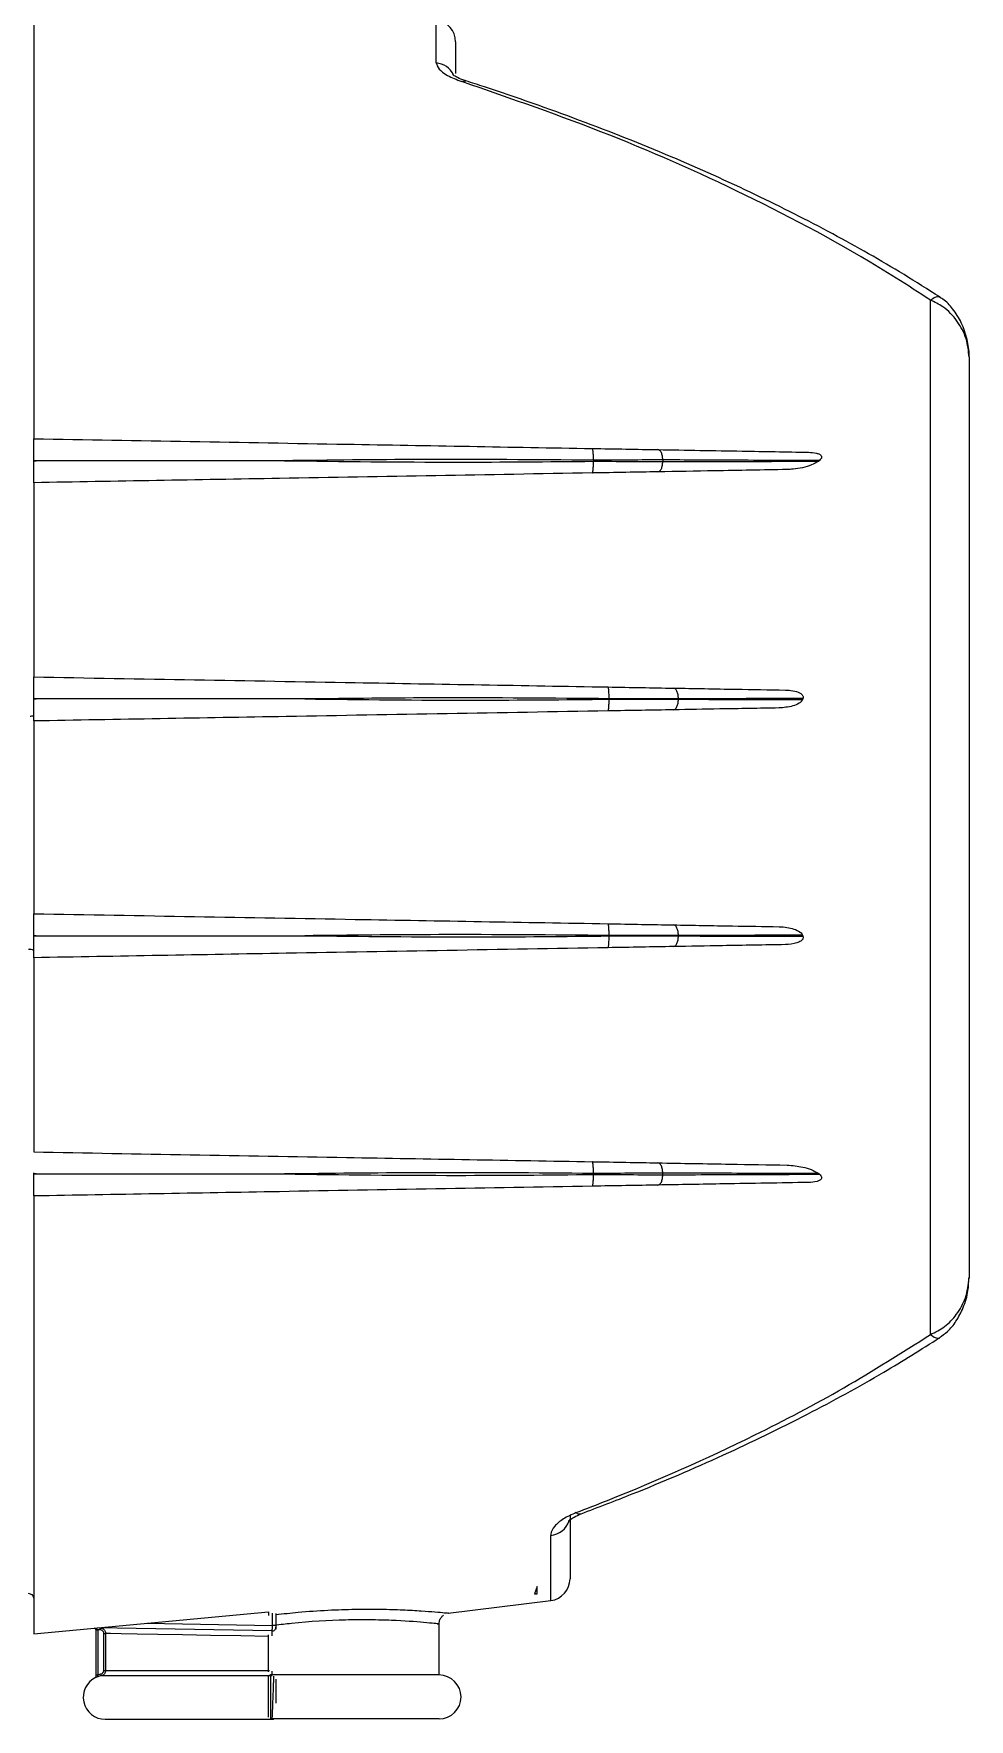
# Model space of a CAD drawing. Extents: x 7 to 135, y 1 to 99.
# Drawn here: x 105.504 to 108.054, y 42.823 to 47.422 of the extents above; entities that cross this region are included whole.
import ezdxf

# ---------------------------------------------------------------- set-up
doc = ezdxf.new("R2010")
doc.units = 0
doc.header["$MEASUREMENT"] = 0
doc.layers.add('OBJECT', color=7, linetype='CONTINUOUS')

msp = doc.modelspace()

# ---------------------------------------------------------------- linework, layer by layer
at = {"layer": 'OBJECT'}
for p, q in [((105.5036, 47.5942), (105.5036, 46.3172)), ((106.6009, 47.3427), (106.6009, 47.4594)), ((106.6536, 47.3999), (106.6536, 47.3135)), ((107.9482, 43.873), (107.9482, 46.6954)), ((107.9747, 46.703), (107.9735, 46.7039)), ((108.0536, 46.5402), (108.0536, 44.0281)), ((105.5036, 46.2573), (105.5036, 46.2571)), ((107.0293, 46.2586), (107.0293, 46.2557)), ((107.2184, 46.2595), (107.2184, 46.2549)), ((105.5036, 46.1972), (105.5036, 45.6672)), ((105.5036, 45.6073), (105.5036, 45.6071)), ((107.072, 45.6079), (107.072, 45.6065)), ((107.2611, 45.6078), (107.2611, 45.6066)), ((105.5036, 45.5297), (105.5031, 45.5297)), ((105.5036, 45.5472), (105.5036, 45.0212)), ((105.5031, 45.0502), (105.5036, 45.0503)), ((105.5036, 44.9611), (105.5036, 44.9613)), ((107.072, 44.9605), (107.072, 44.9619)), ((107.2611, 44.9606), (107.2611, 44.9618)), ((105.5036, 44.9012), (105.5036, 44.3712)), ((105.5036, 44.3113), (105.5036, 44.3147)), ((105.5036, 44.3111), (105.5036, 44.3113)), ((107.0293, 44.3097), (107.0293, 44.3126)), ((107.2184, 44.3089), (107.2184, 44.3135)), ((105.5036, 44.2512), (105.5036, 43.0561)), ((106.9656, 43.3795), (106.9656, 43.2068)), ((106.9129, 43.1472), (106.9129, 43.3249)), ((106.8756, 43.1855), (106.8686, 43.1658)), ((106.8756, 43.1658), (106.8756, 43.1855)), ((106.6334, 43.1129), (106.9129, 43.1472)), ((106.8686, 43.1658), (106.8756, 43.1658)), ((105.5031, 43.0959), (105.5036, 43.0959)), ((105.5036, 43.0561), (106.1436, 43.1169)), ((106.1436, 43.1169), (106.1436, 43.1069)), ((106.1542, 43.0793), (106.1542, 43.1133)), ((106.1636, 43.1121), (106.1636, 43.0793)), ((105.6686, 43.0728), (105.6785, 43.0677)), ((105.6736, 43.0678), (105.6686, 43.0728)), ((105.6736, 43.0676), (105.6736, 43.0678)), ((105.6736, 43.0676), (105.6785, 43.0676)), ((105.6736, 42.9448), (105.6736, 43.0676)), ((106.1534, 43.0643), (105.6778, 43.0726)), ((105.6785, 43.0677), (105.6785, 43.0676)), ((105.6847, 43.0675), (105.6785, 43.0676)), ((105.6785, 43.0676), (105.6785, 42.9448)), ((105.6946, 43.0575), (105.6995, 43.0575)), ((105.6946, 42.9568), (105.6946, 43.0575)), ((105.6995, 43.0575), (105.6995, 42.9568)), ((105.8113, 43.0853), (106.1542, 43.0793)), ((106.1436, 42.9527), (106.1436, 43.0536)), ((106.1636, 43.0793), (106.1542, 43.0793)), ((106.1636, 43.0793), (106.1636, 43.0743)), ((106.6086, 42.9442), (106.6086, 43.0839)), ((105.6946, 42.9568), (105.6995, 42.9568)), ((105.6995, 42.9568), (106.1464, 42.9568)), ((105.6736, 42.9448), (105.6785, 42.9448)), ((105.6785, 42.9448), (105.6866, 42.947)), ((106.1535, 42.9421), (105.6875, 42.9421)), ((106.1486, 42.9431), (106.147, 42.9431)), ((106.1486, 42.9442), (106.1486, 42.9427)), ((106.6086, 42.9442), (106.1486, 42.9442)), ((105.6986, 42.8233), (106.1535, 42.8233)), ((106.1486, 42.8256), (106.1486, 42.8242)), ((106.6086, 42.8242), (106.1486, 42.8242))]:
    msp.add_line(p, q, dxfattribs=at)
at = {"layer": 'OBJECT', "flags": 128}
for points in [[(106.6702, 47.2918), (106.6766, 47.2941), (106.6812, 47.2937)], [(107.9482, 46.6954), (107.9579, 46.7021), (107.9663, 46.7052), (107.9728, 46.7043), (107.9735, 46.7039)], [(107.9482, 43.873), (107.9579, 43.8663), (107.9663, 43.8632), (107.9728, 43.864), (107.9735, 43.8644)], [(106.1436, 43.0495), (106.0677, 43.0509), (105.9853, 43.0523), (105.9091, 43.0537), (105.8416, 43.0549), (105.7852, 43.0559), (105.7418, 43.0567), (105.7129, 43.0573), (105.6995, 43.0575)]]:
    msp.add_lwpolyline(points, dxfattribs=at)
at = {"layer": 'OBJECT'}
for centre, radius, start, end in [((106.5936, 47.3999), 0.06, 0, 83), ((106.5947, 47.2833), 0.0597, 26.9156, 84.0584), ((105.4944, 45.5846), 0.024, 267.5906, 292.3353), ((105.4924, 44.8996), 0.0245, 62.7942, 98.3042), ((105.4924, 44.8995), 0.0245, 62.7925, 98.3038), ((106.9918, 43.3977), 0.0142, 227.6154, 286.9569), ((106.9076, 43.3836), 0.0589, 275.1683, 341.069), ((106.9056, 43.2068), 0.06, 277, 0), ((105.6773, 43.139), 0.0713, 267.0257, 270.9726), ((105.6132, 43.07), 0.0716, 357.9997, 2.0003), ((106.1536, 43.0743), 0.01, 269, 0), ((105.6986, 42.8833), 0.06, 114.6066, 270), ((105.6134, 42.9309), 0.0749, 8.6266, 12.4391), ((106.6086, 42.8842), 0.06, 270, 90)]:
    msp.add_arc(centre, radius, start, end, dxfattribs=at)
for centre, major_axis, ratio, start_param, end_param in [((110.1222, 45.2842), (3.0188, 0), 0.564143, 2.532933, 2.534061), ((110.4854, 45.2842), (2.9415, 0), 0.564143, 2.944733, 2.946684), ((110.4854, 45.2842), (2.9415, 0), 0.564143, 3.336501, 3.338452), ((110.1222, 45.2842), (3.0188, 0), 0.564143, 3.749125, 3.750253), ((106.1536, 43.0793), (0.0002, 0.015), 0.044174, 3.141335, 4.713288)]:
    msp.add_ellipse(centre, major_axis=major_axis, ratio=ratio, start_param=start_param, end_param=end_param, dxfattribs=at)
for points, knots in [([(106.6009, 47.3427), (106.6025, 47.3372), (106.6057, 47.3263), (106.6298, 47.3076), (106.6564, 47.2971), (106.6702, 47.2918)], [0, 0, 0, 0, 0.3265402, 0.6529452, 1, 1, 1, 1]), ([(106.6813, 47.2937), (106.6808, 47.2939), (106.6717, 47.2965), (106.6588, 47.3022), (106.6472, 47.3092), (106.6461, 47.3103), (106.6456, 47.3107)], [0, 0, 0, 0, 0.020619, 0.417904, 0.754577, 1, 1, 1, 1]), ([(107.9482, 46.6954), (107.9171, 46.7156), (107.7616, 46.8169), (107.4724, 46.974), (107.0758, 47.1512), (106.8056, 47.2448), (106.6702, 47.2918)], [0, 0, 0, 0, 0.077798, 0.389331, 0.69397, 1, 1, 1, 1]), ([(107.9735, 46.7039), (107.9412, 46.7245), (107.8456, 46.7851), (107.6787, 46.8797), (107.4668, 46.9871), (107.2364, 47.0906), (106.9899, 47.1885), (106.8023, 47.2544), (106.6982, 47.2882), (106.6812, 47.2937)], [0, 0, 0, 0, 0.079797, 0.235742, 0.401344, 0.578667, 0.767792, 0.962012, 1, 1, 1, 1]), ([(108.0536, 46.5402), (108.0519, 46.557), (108.0485, 46.5909), (108.0228, 46.6392), (107.9881, 46.6764), (107.9597, 46.6899), (107.9482, 46.6954)], [0, 0, 0, 0, 0.261321, 0.527904, 0.808327, 1, 1, 1, 1]), ([(108.0533, 46.5405), (108.0534, 46.5419), (108.0543, 46.5578), (108.0487, 46.5899), (108.0344, 46.6335), (108.0109, 46.6704), (107.9901, 46.694), (107.9759, 46.7015), (107.973, 46.7031)], [0, 0, 0, 0, 0.021416, 0.250322, 0.506533, 0.742974, 0.94685, 1, 1, 1, 1]), ([(105.5036, 46.3172), (105.7878, 46.3122), (106.2954, 46.3034), (106.8028, 46.2945), (107.026, 46.2906)], [0, 0, 0, 0, 0.560011, 1, 1, 1, 1]), ([(105.5036, 46.2573), (105.5036, 46.264), (105.5036, 46.2774), (105.5036, 46.2952), (105.5036, 46.3088), (105.5036, 46.3161), (105.5036, 46.3169), (105.5036, 46.3172)], [0, 0, 0, 0, 0.212706, 0.425419, 0.638707, 0.85337, 1, 1, 1, 1]), ([(107.0293, 46.2586), (107.0294, 46.2626), (107.0294, 46.2688), (107.029, 46.2763), (107.0286, 46.2814), (107.0281, 46.2855), (107.0272, 46.2895), (107.0265, 46.2902), (107.026, 46.2906)], [0, 0, 0, 0, 0.239485, 0.36838, 0.499999, 0.63162, 0.76051, 1, 1, 1, 1]), ([(107.026, 46.2906), (107.0571, 46.2901), (107.1196, 46.289), (107.1764, 46.288), (107.2049, 46.2875)], [0, 0, 0, 0, 0.498898, 1, 1, 1, 1]), ([(107.2184, 46.2595), (107.2183, 46.263), (107.218, 46.2684), (107.2164, 46.2749), (107.2147, 46.2793), (107.2125, 46.283), (107.2093, 46.2865), (107.2066, 46.2871), (107.2049, 46.2875)], [0, 0, 0, 0, 0.23958, 0.36844, 0.499998, 0.631563, 0.760424, 1, 1, 1, 1]), ([(107.2049, 46.2875), (107.2815, 46.2861), (107.4183, 46.2838), (107.5553, 46.2814), (107.6155, 46.2803)], [0, 0, 0, 0, 0.559994, 1, 1, 1, 1]), ([(107.6155, 46.2803), (107.6228, 46.28), (107.6331, 46.2795), (107.6442, 46.2759), (107.6487, 46.273), (107.6507, 46.2707), (107.6516, 46.2682), (107.6515, 46.2655), (107.6498, 46.2618), (107.6472, 46.2595), (107.6455, 46.2579)], [0, 0, 0, 0, 0.40143, 0.570189, 0.633487, 0.69736, 0.744462, 0.791506, 0.861691, 1, 1, 1, 1]), ([(105.5105, 46.2572), (105.5092, 46.2572), (105.5069, 46.2572), (105.5046, 46.2573), (105.5036, 46.2573)], [0, 0, 0, 0, 0.5600029, 1, 1, 1, 1]), ([(105.5036, 46.2571), (105.5048, 46.2571), (105.5072, 46.2571), (105.5095, 46.2572), (105.5105, 46.2572)], [0, 0, 0, 0, 0.56, 1, 1, 1, 1]), ([(105.5036, 46.1972), (105.5036, 46.1977), (105.5036, 46.1988), (105.5036, 46.2079), (105.5036, 46.2227), (105.5036, 46.24), (105.5036, 46.2519), (105.5036, 46.2571)], [0, 0, 0, 0, 0.187598, 0.404759, 0.620771, 0.835172, 1, 1, 1, 1]), ([(107.026, 46.2238), (106.7418, 46.2188), (106.2342, 46.2099), (105.7268, 46.2011), (105.5036, 46.1972)], [0, 0, 0, 0, 0.560008, 1, 1, 1, 1]), ([(106.1868, 46.2572), (106.1861, 46.2572), (106.0671, 46.2572), (105.8634, 46.2572), (105.6392, 46.2572), (105.5328, 46.2572), (105.511, 46.2572), (105.5105, 46.2572)], [0, 0, 0, 0, 0.002912, 0.527889, 0.903606, 0.997536, 1, 1, 1, 1]), ([(107.0293, 46.2586), (106.8721, 46.2598), (106.5912, 46.2619), (106.3104, 46.2586), (106.1868, 46.2572)], [0, 0, 0, 0, 0.559938, 1, 1, 1, 1]), ([(106.1868, 46.2572), (106.3441, 46.2553), (106.6249, 46.2519), (106.9058, 46.2546), (107.0293, 46.2557)], [0, 0, 0, 0, 0.5600633, 1, 1, 1, 1]), ([(107.026, 46.2238), (107.0265, 46.2242), (107.0272, 46.2249), (107.0281, 46.2289), (107.0286, 46.233), (107.029, 46.2381), (107.0294, 46.2455), (107.0294, 46.2517), (107.0293, 46.2557)], [0, 0, 0, 0, 0.239491, 0.368379, 0.500002, 0.631622, 0.760514, 1, 1, 1, 1]), ([(107.2049, 46.2269), (107.1764, 46.2264), (107.1196, 46.2254), (107.0571, 46.2243), (107.026, 46.2238)], [0, 0, 0, 0, 0.501102, 1, 1, 1, 1]), ([(107.2184, 46.2595), (107.1885, 46.2593), (107.1286, 46.259), (107.0624, 46.2587), (107.0293, 46.2586)], [0, 0, 0, 0, 0.500039, 1, 1, 1, 1]), ([(107.0293, 46.2557), (107.0624, 46.2556), (107.1286, 46.2554), (107.1885, 46.255), (107.2184, 46.2549)], [0, 0, 0, 0, 0.499961, 1, 1, 1, 1]), ([(107.2049, 46.2269), (107.2066, 46.2273), (107.2093, 46.2279), (107.2125, 46.2314), (107.2147, 46.235), (107.2164, 46.2395), (107.218, 46.246), (107.2183, 46.2514), (107.2184, 46.2549)], [0, 0, 0, 0, 0.239576, 0.368438, 0.500001, 0.63156, 0.760423, 1, 1, 1, 1]), ([(107.5573, 46.233), (107.4914, 46.2319), (107.3737, 46.2298), (107.2565, 46.2278), (107.2049, 46.2269)], [0, 0, 0, 0, 0.560018, 1, 1, 1, 1]), ([(107.6455, 46.2579), (107.5658, 46.258), (107.4234, 46.2582), (107.281, 46.2591), (107.2184, 46.2595)], [0, 0, 0, 0, 0.560009, 1, 1, 1, 1]), ([(107.2184, 46.2549), (107.2978, 46.2549), (107.4395, 46.2549), (107.5812, 46.2559), (107.6436, 46.2563)], [0, 0, 0, 0, 0.5600124, 1, 1, 1, 1]), ([(107.6436, 46.2563), (107.637, 46.2525), (107.6164, 46.2404), (107.5856, 46.2345), (107.5629, 46.2333), (107.5573, 46.233)], [0, 0, 0, 0, 0.2596, 0.819531, 1, 1, 1, 1]), ([(105.5036, 45.6672), (105.7958, 45.6621), (106.3176, 45.653), (106.8392, 45.6439), (107.0687, 45.6399)], [0, 0, 0, 0, 0.56001, 1, 1, 1, 1]), ([(105.5036, 45.6073), (105.5036, 45.614), (105.5036, 45.6274), (105.5036, 45.6452), (105.5036, 45.6588), (105.5036, 45.6661), (105.5036, 45.6669), (105.5036, 45.6672)], [0, 0, 0, 0, 0.212706, 0.425418, 0.63871, 0.85337, 1, 1, 1, 1]), ([(107.072, 45.6079), (107.0721, 45.6119), (107.0721, 45.6181), (107.0717, 45.6255), (107.0713, 45.6306), (107.0708, 45.6348), (107.0699, 45.6388), (107.0692, 45.6394), (107.0687, 45.6399)], [0, 0, 0, 0, 0.239483, 0.368381, 0.500001, 0.63162, 0.760514, 1, 1, 1, 1]), ([(107.0687, 45.6399), (107.0998, 45.6393), (107.1621, 45.6382), (107.2187, 45.6372), (107.2471, 45.6367)], [0, 0, 0, 0, 0.499273, 1, 1, 1, 1]), ([(107.2611, 45.6078), (107.261, 45.6114), (107.2607, 45.617), (107.259, 45.6237), (107.2572, 45.6283), (107.255, 45.6321), (107.2517, 45.6357), (107.2489, 45.6363), (107.2471, 45.6367)], [0, 0, 0, 0, 0.239578, 0.368437, 0.500002, 0.631562, 0.760427, 1, 1, 1, 1]), ([(107.2471, 45.6367), (107.304, 45.6358), (107.4057, 45.634), (107.5077, 45.6322), (107.5526, 45.6314)], [0, 0, 0, 0, 0.55998, 1, 1, 1, 1]), ([(107.5526, 45.6314), (107.5594, 45.631), (107.573, 45.6303), (107.5882, 45.6261), (107.5967, 45.6204), (107.5996, 45.6173), (107.6012, 45.6139), (107.6014, 45.6111), (107.6009, 45.6094), (107.6007, 45.6088)], [0, 0, 0, 0, 0.347787, 0.698122, 0.777965, 0.85834, 0.911742, 0.965437, 1, 1, 1, 1]), ([(105.5105, 45.6072), (105.5092, 45.6072), (105.5069, 45.6072), (105.5046, 45.6073), (105.5036, 45.6073)], [0, 0, 0, 0, 0.560005, 1, 1, 1, 1]), ([(105.5036, 45.6071), (105.5048, 45.6071), (105.5071, 45.6071), (105.5095, 45.6072), (105.5105, 45.6072)], [0, 0, 0, 0, 0.560002, 1, 1, 1, 1]), ([(105.5036, 45.5472), (105.5036, 45.5477), (105.5036, 45.5488), (105.5036, 45.5579), (105.5036, 45.5727), (105.5036, 45.59), (105.5036, 45.6019), (105.5036, 45.6071)], [0, 0, 0, 0, 0.187598, 0.40476, 0.620774, 0.835176, 1, 1, 1, 1]), ([(106.2427, 45.6072), (106.242, 45.6072), (106.1044, 45.6072), (105.882, 45.6072), (105.6392, 45.6072), (105.5328, 45.6072), (105.511, 45.6072), (105.5105, 45.6072)], [0, 0, 0, 0, 0.002739, 0.563972, 0.910975, 0.997726, 1, 1, 1, 1]), ([(107.072, 45.6079), (106.9172, 45.6092), (106.6408, 45.6115), (106.3644, 45.6085), (106.2427, 45.6072)], [0, 0, 0, 0, 0.559941, 1, 1, 1, 1]), ([(106.2427, 45.6072), (106.3975, 45.6055), (106.674, 45.6025), (106.9504, 45.6053), (107.072, 45.6065)], [0, 0, 0, 0, 0.560059, 1, 1, 1, 1]), ([(107.0687, 45.5745), (107.0692, 45.5749), (107.0699, 45.5756), (107.0708, 45.5796), (107.0713, 45.5837), (107.0717, 45.5889), (107.0721, 45.5963), (107.0721, 45.6025), (107.072, 45.6065)], [0, 0, 0, 0, 0.239486, 0.36838, 0.499998, 0.631617, 0.760515, 1, 1, 1, 1]), ([(107.2471, 45.5776), (107.2187, 45.5771), (107.1621, 45.5761), (107.0998, 45.575), (107.0687, 45.5745)], [0, 0, 0, 0, 0.500727, 1, 1, 1, 1]), ([(107.2611, 45.6078), (107.2312, 45.6077), (107.1713, 45.6077), (107.1051, 45.6078), (107.072, 45.6079)], [0, 0, 0, 0, 0.500043, 1, 1, 1, 1]), ([(107.072, 45.6065), (107.1051, 45.6065), (107.1713, 45.6066), (107.2312, 45.6066), (107.2611, 45.6066)], [0, 0, 0, 0, 0.499957, 1, 1, 1, 1]), ([(107.2471, 45.5776), (107.2489, 45.578), (107.2517, 45.5787), (107.255, 45.5823), (107.2572, 45.586), (107.259, 45.5907), (107.2607, 45.5974), (107.261, 45.603), (107.2611, 45.6066)], [0, 0, 0, 0, 0.239573, 0.368438, 0.499998, 0.631563, 0.760424, 1, 1, 1, 1]), ([(107.5354, 45.5826), (107.4814, 45.5817), (107.385, 45.58), (107.2892, 45.5783), (107.2471, 45.5776)], [0, 0, 0, 0, 0.560039, 1, 1, 1, 1]), ([(107.6007, 45.6088), (107.5373, 45.6084), (107.4241, 45.6078), (107.3109, 45.6078), (107.2611, 45.6078)], [0, 0, 0, 0, 0.560013, 1, 1, 1, 1]), ([(107.2611, 45.6066), (107.3243, 45.6062), (107.4371, 45.6056), (107.5499, 45.6056), (107.5996, 45.6056)], [0, 0, 0, 0, 0.560015, 1, 1, 1, 1]), ([(107.5996, 45.6056), (107.5988, 45.6041), (107.5966, 45.6), (107.5875, 45.5933), (107.5672, 45.5851), (107.548, 45.5836), (107.5354, 45.5826)], [0, 0, 0, 0, 0.0729665, 0.1943365, 0.4686994, 1, 1, 1, 1]), ([(107.0687, 45.5745), (106.7765, 45.5694), (106.2547, 45.5603), (105.7331, 45.5512), (105.5036, 45.5472)], [0, 0, 0, 0, 0.560008, 1, 1, 1, 1]), ([(105.5036, 45.0212), (105.7958, 45.0161), (106.3176, 45.007), (106.8392, 44.9979), (107.0687, 44.9939)], [0, 0, 0, 0, 0.56001, 1, 1, 1, 1]), ([(105.5036, 44.9613), (105.5036, 44.9672), (105.5036, 44.9798), (105.5036, 44.9973), (105.5036, 45.0114), (105.5036, 45.0198), (105.5036, 45.0208), (105.5036, 45.0212)], [0, 0, 0, 0, 0.1876831, 0.4003589, 0.6135031, 0.8279506, 1, 1, 1, 1]), ([(107.072, 44.9619), (107.0721, 44.9659), (107.0721, 44.9721), (107.0717, 44.9795), (107.0713, 44.9846), (107.0708, 44.9888), (107.0699, 44.9928), (107.0692, 44.9934), (107.0687, 44.9939)], [0, 0, 0, 0, 0.239485, 0.368383, 0.500002, 0.63162, 0.760514, 1, 1, 1, 1]), ([(107.0687, 44.9939), (107.0998, 44.9933), (107.1621, 44.9922), (107.2187, 44.9912), (107.2471, 44.9907)], [0, 0, 0, 0, 0.499273, 1, 1, 1, 1]), ([(107.2611, 44.9618), (107.261, 44.9654), (107.2607, 44.971), (107.259, 44.9777), (107.2572, 44.9823), (107.255, 44.9861), (107.2517, 44.9897), (107.2489, 44.9903), (107.2471, 44.9907)], [0, 0, 0, 0, 0.239577, 0.368438, 0.500002, 0.631563, 0.760427, 1, 1, 1, 1]), ([(107.2471, 44.9907), (107.3008, 44.9898), (107.3967, 44.9881), (107.493, 44.9865), (107.5354, 44.9857)], [0, 0, 0, 0, 0.559976, 1, 1, 1, 1]), ([(107.5354, 44.9857), (107.5427, 44.9853), (107.5563, 44.9845), (107.5759, 44.9799), (107.5897, 44.9739), (107.5974, 44.9673), (107.5989, 44.9641), (107.5996, 44.9628)], [0, 0, 0, 0, 0.307715, 0.577846, 0.849686, 0.938704, 1, 1, 1, 1]), ([(105.5105, 44.9612), (105.5092, 44.9612), (105.5069, 44.9612), (105.5046, 44.9613), (105.5036, 44.9613)], [0, 0, 0, 0, 0.5600053, 1, 1, 1, 1]), ([(105.5036, 44.9611), (105.5048, 44.9611), (105.5071, 44.9611), (105.5095, 44.9612), (105.5105, 44.9612)], [0, 0, 0, 0, 0.560002, 1, 1, 1, 1]), ([(105.5036, 44.9012), (105.5036, 44.9019), (105.5036, 44.9032), (105.5036, 44.9137), (105.5036, 44.929), (105.5036, 44.9458), (105.5036, 44.9568), (105.5036, 44.9611)], [0, 0, 0, 0, 0.2172, 0.434331, 0.650168, 0.864392, 1, 1, 1, 1]), ([(105.5105, 44.9612), (105.511, 44.9612), (105.6486, 44.9612), (105.8708, 44.9612), (106.1137, 44.9612), (106.2202, 44.9612), (106.242, 44.9612), (106.2427, 44.9612)], [0, 0, 0, 0, 0.002274, 0.563506, 0.91051, 0.997261, 1, 1, 1, 1]), ([(107.072, 44.9619), (106.9172, 44.9632), (106.6408, 44.9655), (106.3644, 44.9625), (106.2427, 44.9612)], [0, 0, 0, 0, 0.559941, 1, 1, 1, 1]), ([(106.2427, 44.9612), (106.3975, 44.9595), (106.674, 44.9565), (106.9504, 44.9593), (107.072, 44.9605)], [0, 0, 0, 0, 0.560059, 1, 1, 1, 1]), ([(107.0687, 44.9285), (107.0692, 44.9289), (107.0699, 44.9296), (107.0708, 44.9336), (107.0713, 44.9377), (107.0717, 44.9429), (107.0721, 44.9503), (107.0721, 44.9565), (107.072, 44.9605)], [0, 0, 0, 0, 0.239486, 0.36838, 0.499998, 0.631617, 0.760515, 1, 1, 1, 1]), ([(107.2611, 44.9618), (107.2312, 44.9617), (107.1713, 44.9617), (107.1051, 44.9618), (107.072, 44.9619)], [0, 0, 0, 0, 0.500043, 1, 1, 1, 1]), ([(107.072, 44.9605), (107.1051, 44.9605), (107.1713, 44.9606), (107.2312, 44.9606), (107.2611, 44.9606)], [0, 0, 0, 0, 0.499957, 1, 1, 1, 1]), ([(107.2471, 44.9316), (107.2489, 44.932), (107.2517, 44.9327), (107.255, 44.9363), (107.2572, 44.94), (107.259, 44.9447), (107.2607, 44.9514), (107.261, 44.957), (107.2611, 44.9606)], [0, 0, 0, 0, 0.239573, 0.368437, 0.499997, 0.631562, 0.760423, 1, 1, 1, 1]), ([(107.5526, 44.9369), (107.4954, 44.9359), (107.3932, 44.9342), (107.2918, 44.9324), (107.2471, 44.9316)], [0, 0, 0, 0, 0.560034, 1, 1, 1, 1]), ([(107.5996, 44.9628), (107.5364, 44.9625), (107.4236, 44.9621), (107.3107, 44.9619), (107.2611, 44.9618)], [0, 0, 0, 0, 0.560005, 1, 1, 1, 1]), ([(107.2611, 44.9606), (107.3245, 44.9604), (107.4377, 44.96), (107.5509, 44.9597), (107.6007, 44.9596)], [0, 0, 0, 0, 0.560003, 1, 1, 1, 1]), ([(107.6007, 44.9596), (107.6009, 44.9586), (107.6015, 44.9566), (107.6008, 44.9533), (107.5986, 44.9497), (107.5932, 44.9452), (107.5779, 44.9386), (107.5633, 44.9376), (107.5526, 44.9369)], [0, 0, 0, 0, 0.05238, 0.104942, 0.166386, 0.263156, 0.457427, 1, 1, 1, 1]), ([(107.0687, 44.9285), (106.7765, 44.9234), (106.2547, 44.9143), (105.7331, 44.9052), (105.5036, 44.9012)], [0, 0, 0, 0, 0.560008, 1, 1, 1, 1]), ([(107.2471, 44.9316), (107.2187, 44.9311), (107.1621, 44.9301), (107.0998, 44.929), (107.0687, 44.9285)], [0, 0, 0, 0, 0.500727, 1, 1, 1, 1]), ([(105.5036, 44.3712), (105.7878, 44.3662), (106.2954, 44.3574), (106.8028, 44.3485), (107.026, 44.3446)], [0, 0, 0, 0, 0.560011, 1, 1, 1, 1]), ([(107.0293, 44.3126), (107.0294, 44.3166), (107.0294, 44.3228), (107.029, 44.3303), (107.0286, 44.3354), (107.0281, 44.3395), (107.0272, 44.3435), (107.0265, 44.3442), (107.026, 44.3446)], [0, 0, 0, 0, 0.239485, 0.368379, 0.499998, 0.631621, 0.760509, 1, 1, 1, 1]), ([(107.026, 44.3446), (107.0571, 44.3441), (107.1196, 44.343), (107.1764, 44.342), (107.2049, 44.3415)], [0, 0, 0, 0, 0.498898, 1, 1, 1, 1]), ([(107.2184, 44.3135), (107.2183, 44.317), (107.218, 44.3224), (107.2164, 44.3289), (107.2147, 44.3333), (107.2125, 44.337), (107.2093, 44.3405), (107.2066, 44.3411), (107.2049, 44.3415)], [0, 0, 0, 0, 0.239578, 0.36844, 0.499999, 0.631563, 0.760424, 1, 1, 1, 1]), ([(107.2049, 44.3415), (107.2706, 44.3403), (107.3879, 44.3383), (107.5056, 44.3362), (107.5573, 44.3353)], [0, 0, 0, 0, 0.5599895, 1, 1, 1, 1]), ([(107.5573, 44.3353), (107.5718, 44.3341), (107.5943, 44.3321), (107.6235, 44.3238), (107.6368, 44.316), (107.6436, 44.312)], [0, 0, 0, 0, 0.472796, 0.731901, 1, 1, 1, 1]), ([(105.5105, 44.3112), (105.5092, 44.3112), (105.5069, 44.3112), (105.5046, 44.3113), (105.5036, 44.3113)], [0, 0, 0, 0, 0.560003, 1, 1, 1, 1]), ([(105.5036, 44.3111), (105.5048, 44.3111), (105.5072, 44.3111), (105.5095, 44.3112), (105.5105, 44.3112)], [0, 0, 0, 0, 0.56, 1, 1, 1, 1]), ([(105.5036, 44.2512), (105.5036, 44.2519), (105.5036, 44.2532), (105.5036, 44.2637), (105.5036, 44.279), (105.5036, 44.2958), (105.5036, 44.3068), (105.5036, 44.3111)], [0, 0, 0, 0, 0.217202, 0.434333, 0.650165, 0.86439, 1, 1, 1, 1]), ([(105.5105, 44.3112), (105.511, 44.3112), (105.6299, 44.3112), (105.8335, 44.3112), (106.0577, 44.3112), (106.1643, 44.3112), (106.1861, 44.3112), (106.1868, 44.3112)], [0, 0, 0, 0, 0.002464, 0.527441, 0.903158, 0.997088, 1, 1, 1, 1]), ([(107.0293, 44.3126), (106.8721, 44.3138), (106.5912, 44.3159), (106.3104, 44.3126), (106.1868, 44.3112)], [0, 0, 0, 0, 0.559938, 1, 1, 1, 1]), ([(106.1868, 44.3112), (106.3441, 44.3093), (106.6249, 44.3059), (106.9058, 44.3086), (107.0293, 44.3097)], [0, 0, 0, 0, 0.5600633, 1, 1, 1, 1]), ([(107.026, 44.2778), (107.0265, 44.2782), (107.0272, 44.2789), (107.0281, 44.2829), (107.0286, 44.287), (107.029, 44.2921), (107.0294, 44.2995), (107.0294, 44.3057), (107.0293, 44.3097)], [0, 0, 0, 0, 0.239491, 0.368379, 0.500002, 0.631621, 0.760515, 1, 1, 1, 1]), ([(107.2184, 44.3135), (107.1885, 44.3133), (107.1286, 44.313), (107.0624, 44.3127), (107.0293, 44.3126)], [0, 0, 0, 0, 0.500039, 1, 1, 1, 1]), ([(107.0293, 44.3097), (107.0624, 44.3096), (107.1286, 44.3094), (107.1885, 44.309), (107.2184, 44.3089)], [0, 0, 0, 0, 0.499961, 1, 1, 1, 1]), ([(107.2049, 44.2809), (107.2066, 44.2813), (107.2093, 44.2819), (107.2125, 44.2854), (107.2147, 44.289), (107.2164, 44.2935), (107.218, 44.3), (107.2183, 44.3054), (107.2184, 44.3089)], [0, 0, 0, 0, 0.239576, 0.368437, 0.500001, 0.63156, 0.760422, 1, 1, 1, 1]), ([(107.6155, 44.288), (107.5388, 44.2867), (107.4016, 44.2843), (107.265, 44.2819), (107.2049, 44.2809)], [0, 0, 0, 0, 0.560012, 1, 1, 1, 1]), ([(107.6436, 44.312), (107.5642, 44.3123), (107.4225, 44.3129), (107.2808, 44.3133), (107.2184, 44.3135)], [0, 0, 0, 0, 0.559998, 1, 1, 1, 1]), ([(107.2184, 44.3089), (107.2981, 44.3092), (107.4405, 44.3098), (107.5829, 44.3102), (107.6455, 44.3104)], [0, 0, 0, 0, 0.559998, 1, 1, 1, 1]), ([(107.6455, 44.3104), (107.6469, 44.3092), (107.6492, 44.3071), (107.6512, 44.3037), (107.6517, 44.3009), (107.6511, 44.2984), (107.6493, 44.2959), (107.6454, 44.2931), (107.6341, 44.2889), (107.6235, 44.2884), (107.6155, 44.288)], [0, 0, 0, 0, 0.11336, 0.188716, 0.241994, 0.295663, 0.34249, 0.417959, 0.560438, 1, 1, 1, 1]), ([(107.026, 44.2778), (106.7418, 44.2728), (106.2342, 44.2639), (105.7268, 44.2551), (105.5036, 44.2512)], [0, 0, 0, 0, 0.560008, 1, 1, 1, 1]), ([(107.2049, 44.2809), (107.1764, 44.2804), (107.1196, 44.2794), (107.0571, 44.2783), (107.026, 44.2778)], [0, 0, 0, 0, 0.501102, 1, 1, 1, 1]), ([(107.9482, 43.873), (107.9616, 43.8795), (107.9886, 43.8928), (108.0216, 43.9284), (108.0476, 43.9742), (108.0515, 44.0096), (108.0536, 44.0281)], [0, 0, 0, 0, 0.223098, 0.450964, 0.711814, 1, 1, 1, 1]), ([(107.9732, 43.8649), (107.9806, 43.8701), (107.9979, 43.8823), (108.0199, 43.9103), (108.0394, 43.9477), (108.0518, 43.9885), (108.0524, 44.0164), (108.0527, 44.0282)], [0, 0, 0, 0, 0.145564, 0.337884, 0.561779, 0.816261, 1, 1, 1, 1]), ([(106.9822, 43.3872), (107.0107, 43.3982), (107.1753, 43.4621), (107.4207, 43.5712), (107.714, 43.7245), (107.87, 43.8234), (107.9482, 43.873)], [0, 0, 0, 0, 0.0852462, 0.4925315, 0.7458323, 1, 1, 1, 1]), ([(106.9959, 43.3841), (107.0424, 43.4018), (107.1729, 43.4518), (107.3794, 43.5404), (107.6083, 43.6514), (107.8049, 43.7585), (107.9229, 43.8327), (107.9735, 43.8644)], [0, 0, 0, 0, 0.137618, 0.386871, 0.620037, 0.837164, 1, 1, 1, 1]), ([(106.9822, 43.3872), (106.9698, 43.3816), (106.9452, 43.3704), (106.9215, 43.3494), (106.9133, 43.334), (106.9129, 43.3261), (106.9129, 43.3249)], [0, 0, 0, 0, 0.305397, 0.609717, 0.942896, 1, 1, 1, 1]), ([(106.962, 43.3647), (106.9619, 43.3645), (106.9612, 43.3634), (106.9654, 43.3682), (106.9759, 43.3754), (106.9891, 43.381), (106.9961, 43.384)], [0, 0, 0, 0, 0.058351, 0.339188, 0.650341, 1, 1, 1, 1]), ([(105.4888, 43.1672), (105.4905, 43.1669), (105.4939, 43.1664), (105.4983, 43.1635), (105.5017, 43.1594), (105.5033, 43.1551), (105.5035, 43.1524), (105.5036, 43.1515)], [0, 0, 0, 0, 0.21605, 0.431796, 0.654831, 0.88019, 1, 1, 1, 1]), ([(106.6033, 43.0839), (106.6048, 43.0837), (106.612, 43.083), (106.5719, 43.0873), (106.5003, 43.0927), (106.4212, 43.0949), (106.3327, 43.0944), (106.2421, 43.0894), (106.1759, 43.0813), (106.1608, 43.0794)], [0, 0, 0, 0, 0.061123, 0.279453, 0.498339, 0.608575, 0.718802, 0.93593, 1, 1, 1, 1]), ([(106.1636, 43.109), (106.1839, 43.1113), (106.232, 43.1167), (106.3054, 43.1215), (106.3817, 43.1241), (106.4506, 43.124), (106.5115, 43.1221), (106.5613, 43.1193), (106.6, 43.1163), (106.6243, 43.1141), (106.6355, 43.113), (106.6338, 43.1132), (106.6333, 43.1132)], [0, 0, 0, 0, 0.082011, 0.194138, 0.303134, 0.415314, 0.523942, 0.63571, 0.74443, 0.856365, 0.963952, 1, 1, 1, 1]), ([(106.609, 43.0836), (106.609, 43.0858), (106.6089, 43.0915), (106.6127, 43.0992), (106.6171, 43.1049), (106.6201, 43.1069), (106.6209, 43.1073)], [0, 0, 0, 0, 0.235496, 0.607952, 0.906567, 1, 1, 1, 1]), ([(105.6847, 43.0725), (105.6858, 43.0724), (105.6885, 43.0722), (105.6926, 43.0704), (105.6964, 43.067), (105.699, 43.0625), (105.6993, 43.0592), (105.6995, 43.0575)], [0, 0, 0, 0, 0.13363, 0.350721, 0.567252, 0.783581, 1, 1, 1, 1]), ([(105.6946, 43.0575), (105.6945, 43.0586), (105.6942, 43.0609), (105.6925, 43.0638), (105.69, 43.0661), (105.6872, 43.0673), (105.6854, 43.0674), (105.6847, 43.0675)], [0, 0, 0, 0, 0.216235, 0.432466, 0.649031, 0.86626, 1, 1, 1, 1]), ([(106.1533, 43.0514), (106.1533, 43.0523), (106.1533, 43.055), (106.1533, 43.0589), (106.1533, 43.0623), (106.1533, 43.0641), (106.1534, 43.0642), (106.1534, 43.0643)], [0, 0, 0, 0, 0.138808, 0.374226, 0.609597, 0.845008, 1, 1, 1, 1]), ([(106.1636, 43.0743), (106.1636, 43.0742), (106.1636, 43.0738), (106.1636, 43.072), (106.1636, 43.0695), (106.1636, 43.069)], [0, 0, 0, 0, 0.339983, 0.856438, 1, 1, 1, 1]), ([(105.6866, 42.947), (105.6877, 42.9474), (105.6899, 42.9481), (105.6925, 42.9505), (105.6942, 42.9534), (105.6945, 42.9557), (105.6946, 42.9568)], [0, 0, 0, 0, 0.263264, 0.509085, 0.754535, 1, 1, 1, 1]), ([(105.6995, 42.9568), (105.6993, 42.9551), (105.699, 42.9517), (105.6964, 42.9473), (105.6925, 42.9437), (105.6892, 42.9426), (105.6875, 42.9421)], [0, 0, 0, 0, 0.245641, 0.491176, 0.736936, 1, 1, 1, 1]), ([(106.1535, 42.9438), (106.1534, 42.9439), (106.1534, 42.9444), (106.1534, 42.9465), (106.1534, 42.95), (106.1533, 42.9532), (106.1533, 42.9547)], [0, 0, 0, 0, 0.062911, 0.292033, 0.657685, 1, 1, 1, 1]), ([(105.6736, 42.9376), (105.6736, 42.9381), (105.6736, 42.9396), (105.6736, 42.9421), (105.6736, 42.944), (105.6736, 42.9448)], [0, 0, 0, 0, 0.247664, 0.700195, 1, 1, 1, 1]), ([(105.6767, 42.9388), (105.6766, 42.9388), (105.676, 42.9386), (105.6749, 42.9381), (105.6738, 42.9377), (105.6736, 42.9376), (105.6736, 42.9376)], [0, 0, 0, 0, 0.0114184, 0.3345755, 0.6886872, 1, 1, 1, 1]), ([(105.6785, 42.9448), (105.6783, 42.9444), (105.678, 42.9433), (105.6776, 42.9417), (105.6771, 42.9402), (105.6768, 42.9392), (105.6767, 42.9389), (105.6767, 42.9388), (105.6767, 42.9388), (105.6767, 42.9388)], [0, 0, 0, 0, 0.155024, 0.388596, 0.601097, 0.793126, 0.944745, 0.976314, 1, 1, 1, 1]), ([(105.6875, 42.9421), (105.6842, 42.9413), (105.6805, 42.9404), (105.6771, 42.939), (105.6767, 42.9388)], [0, 0, 0, 0, 0.888135, 1, 1, 1, 1]), ([(106.1436, 42.9392), (106.1436, 42.9398), (106.1438, 42.9412), (106.1449, 42.9428), (106.1466, 42.944), (106.1479, 42.9441), (106.1486, 42.9442)], [0, 0, 0, 0, 0.249883, 0.49977, 0.749883, 1, 1, 1, 1]), ([(106.1436, 42.8292), (106.1436, 42.83), (106.1436, 42.8317), (106.1436, 42.8444), (106.1436, 42.8626), (106.1436, 42.8842), (106.1436, 42.9058), (106.1436, 42.924), (106.1436, 42.9367), (106.1436, 42.9383), (106.1436, 42.9392)], [0, 0, 0, 0, 0.125028, 0.250036, 0.375029, 0.500012, 0.624995, 0.749982, 0.874985, 1, 1, 1, 1]), ([(106.1486, 42.9427), (106.1486, 42.9415), (106.1486, 42.9392), (106.1486, 42.9327), (106.1486, 42.9221), (106.1486, 42.9058), (106.1486, 42.8842), (106.1486, 42.8625), (106.1486, 42.8462), (106.1486, 42.8357), (106.1486, 42.8292), (106.1486, 42.8268), (106.1486, 42.8256)], [0, 0, 0, 0, 0.079155, 0.15579, 0.2299, 0.369923, 0.499973, 0.630109, 0.770161, 0.844266, 0.92088, 1, 1, 1, 1]), ([(106.1537, 42.8243), (106.1537, 42.824), (106.1537, 42.8234), (106.1539, 42.8274), (106.1543, 42.835), (106.1548, 42.8472), (106.1553, 42.862), (106.1559, 42.8767), (106.1565, 42.8914), (106.157, 42.905), (106.1574, 42.917), (106.1578, 42.9269), (106.1581, 42.9344), (106.1583, 42.9387), (106.1584, 42.9403), (106.1584, 42.9407)], [0, 0, 0, 0, 0.054298, 0.132751, 0.22095, 0.337296, 0.42516, 0.514732, 0.599832, 0.681644, 0.760168, 0.835404, 0.907354, 0.976019, 1, 1, 1, 1]), ([(106.1636, 42.9331), (106.1636, 42.9313), (106.1636, 42.9277), (106.1636, 42.9198), (106.1636, 42.9104), (106.1636, 42.8999), (106.1636, 42.8889), (106.1636, 42.8779), (106.1636, 42.8709), (106.1636, 42.8675)], [0, 0, 0, 0, 0.139528, 0.286537, 0.431972, 0.577067, 0.720147, 0.862903, 1, 1, 1, 1]), ([(106.1536, 42.8233), (106.1541, 42.8233), (106.1552, 42.8234), (106.1566, 42.8237), (106.1574, 42.8241), (106.1577, 42.8242)], [0, 0, 0, 0, 0.388592, 0.791126, 1, 1, 1, 1])]:
    msp.add_open_spline(points, degree=3, knots=knots, dxfattribs=at)

doc.saveas('drawing.dxf')
